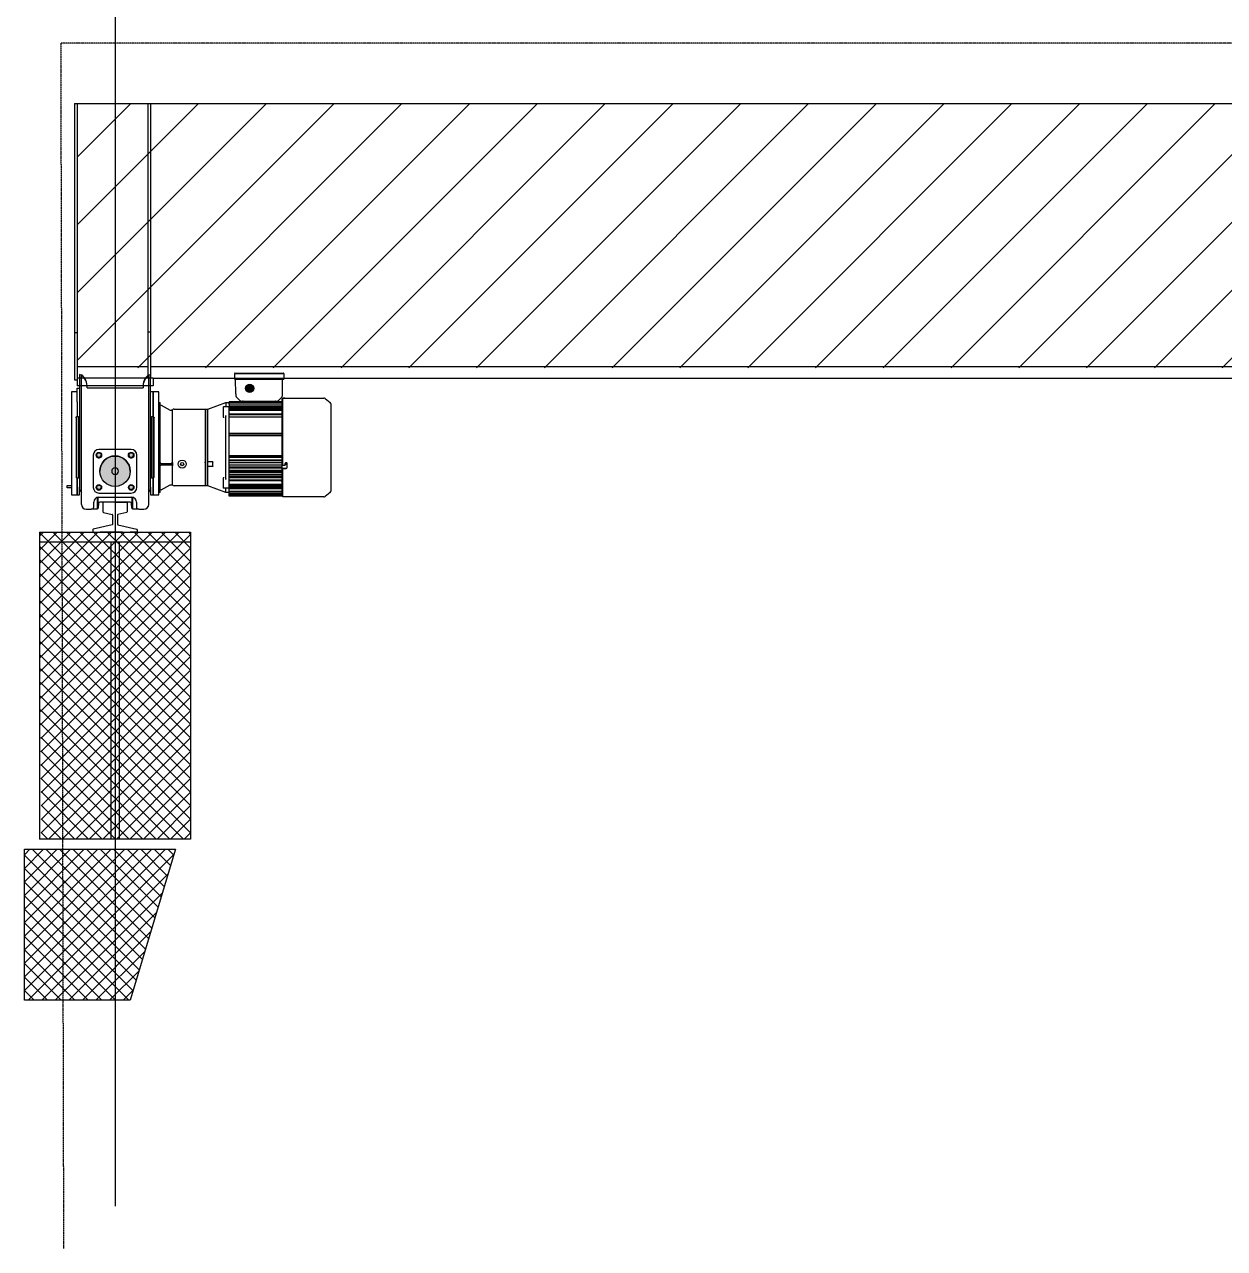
# Model space of a CAD drawing. Extents: x -599358 to 2865263, y -1062760 to 486533.
# Drawn here: x 286461 to 290436, y -695867 to -691812 of the extents above; entities that cross this region are included whole.
import ezdxf

# ---------------------------------------------------------------- set-up
doc = ezdxf.new("R2010")
doc.units = 0
doc.linetypes.add('DASH', pattern=[0.35, 0.25, -0.1])
doc.linetypes.add('DOTE', pattern=[2.42, 2, -0.2, 0.02, -0.2])
for name, color, linetype in [('06A-01-03', 7, 'Continuous'), ('5剖面线层', 2, 'Continuous'), ('A-AXIS-DOTE', 14, 'DOTE'), ('A-HATCH-1', 252, 'Continuous'), ('A-HATCH-2', 251, 'Continuous'), ('A-LIN-V', 9, 'Continuous'), ('FAG16-10.01MA1-被', 7, 'Continuous'), ('FAG16-10.02MA1-被', 7, 'Continuous'), ('FAG16-10MA1-端梁结构', 7, 'Continuous'), ('FAG16-20.02MA1-轴', 7, 'Continuous'), ('FHSGH10105-主梁-01', 7, 'Continuous'), ('FHSGH10105-主梁-02', 7, 'Continuous'), ('FHSGH10105-主梁-04', 7, 'Continuous'), ('FHSGH10105-主梁-06', 7, 'Continuous'), ('G80接口', 7, 'Continuous'), ('G80箱体', 7, 'Continuous'), ('六角头螺栓_M5-135', 7, 'Continuous'), ('后端盖', 7, 'Continuous'), ('左缓冲器_M', 7, 'Continuous'), ('接线盒', 7, 'Continuous'), ('接线盒盖', 7, 'Continuous'), ('机壳', 7, 'Continuous'), ('电机接线盒密封垫', 7, 'Continuous'), ('端梁装置_M', 7, 'Continuous'), ('端盖', 7, 'Continuous'), ('连接板', 7, 'Continuous'), ('齿轴1', 7, 'Continuous')]:
    doc.layers.add(name, color=color, linetype=linetype)

# ---------------------------------------------------------------- blocks, each defined once
blk = doc.blocks.new('zw$F472')
at = {"layer": '5剖面线层'}
h = blk.add_hatch(color=250, dxfattribs=at)
h.dxf.hatch_style = 1
h.paths.add_polyline_path([(78, 46, 1), (14, 46, 1)])
at = {"layer": '左缓冲器_M', "color": 7, "linetype": 'Continuous'}
for p, q in [((0, 80), (0, 12)), ((80, 92), (12, 92)), ((80, 92), (12, 92)), ((92, 12), (92, 80)), ((12, 0), (80, 0))]:
    blk.add_line(p, q, dxfattribs=at)
blk.add_circle((46, 46), 32, dxfattribs=at)
blk.add_circle((46, 46), 32, dxfattribs=at)
for centre, radius, start, end in [((12, 80), 12, 90, 180), ((12, 80), 12, 90, 180), ((12, 80), 5.76, 0, 359.9997), ((12, 80), 5.76, 179.9997, 359.9997), ((46, 46), 32, 0, 179.9997), ((80, 80), 5.77, 0, 359.9997), ((80, 80), 5.76, 138.2865, 359.9997), ((80, 80), 5.76, 179.9997, 359.9997), ((80, 80), 12, 0, 90), ((80, 80), 12, 0, 90), ((80, 80), 5.76, 0, 30.6637), ((12, 12), 12, 180, 270), ((12, 12), 5.76, 0, 359.9997), ((12, 12), 5.76, 179.9997, 359.9997), ((80, 12), 5.76, 0, 359.9997), ((80, 12), 5.76, 179.9997, 359.9997), ((80, 12), 5.77, 240.2721, 271.2954), ((80, 12), 5.77, 240.2724, 271.2951), ((80, 12), 12, 270, 0)]:
    blk.add_arc(centre, radius, start, end, dxfattribs=at)
at = {"layer": '端梁装置_M', "color": 7, "linetype": 'Continuous'}
for centre, start in [((12, 80), 0), ((12, 80), 179.9997), ((80, 80), 0), ((80, 80), 179.9997), ((12, 12), 0), ((12, 12), 179.9997), ((80, 12), 0), ((80, 12), 179.9997)]:
    blk.add_arc(centre, 4.8, start, 359.9997, dxfattribs=at)

msp = doc.modelspace()

# ---------------------------------------------------------------- hatches: boundary and pattern name
at = {"layer": '5剖面线层'}
h = msp.add_hatch(color=4, dxfattribs=at)
h.dxf.hatch_style = 1
h.paths.add_polyline_path([(287220, -693017.6, 1), (287192.9, -693017.6, 1)])
h = msp.add_hatch(color=4, dxfattribs=at)
h.dxf.hatch_style = 1
h.paths.add_polyline_path([(286806.5, -693238.5, -0.999997), (286821.5, -693238.5, -0.999997), (286806.5, -693238.5)])
h.paths.add_polyline_path([(286699.6, -693238.5, -0.999997), (286714.7, -693238.5, -0.999997), (286699.6, -693238.5)])
h.paths.add_polyline_path([(286699.6, -693345.3, -0.999997), (286714.7, -693345.3, -0.999996)])
h.paths.add_polyline_path([(286806.5, -693345.3, -0.999997), (286821.5, -693345.3, -0.999997)])
at = {"layer": 'A-HATCH-1'}
h = msp.add_hatch(dxfattribs=at)
h.set_pattern_fill('ANSI31', color=4, scale=100, angle=180)
h.set_pattern_definition([(45, (-1101739.83, -1271056.52), (-112.253202, 112.253202), [])])
h.paths.add_polyline_path([(294410.6, -692074), (286634.9, -692074), (286634.9, -692949), (294410.6, -692949)])
at = {"layer": 'A-HATCH-2'}
h = msp.add_hatch(dxfattribs=at)
h.set_pattern_fill('ANSI37', color=256, scale=20)
h.set_pattern_definition([(45, (2055335.228, -1269966.52), (-22.4506403, 22.4506403), []), (135, (2055335.228, -1269966.52), (-22.4506403, -22.4506403), [])])
h.paths.add_polyline_path([(286516.3, -694510.4), (286510.6, -693494.2), (287010.6, -693494.2), (287010.6, -694510.4)])
h = msp.add_hatch(dxfattribs=at)
h.set_pattern_fill('ANSI37', color=256, scale=20)
h.set_pattern_definition([(45, (2055390.966, -1270556.52), (-22.4506403, 22.4506403), []), (135, (2055390.966, -1270556.52), (-22.4506403, -22.4506403), [])])
h.paths.add_polyline_path([(286460.6, -695044.2), (286460.6, -694544.2), (286960.6, -694544.2), (286810.6, -695044.2)])

# ---------------------------------------------------------------- linework, layer by layer
at = {"color": 6, "linetype": 'DASH'}
for p, q in [((294410.6, -691874), (286580.6, -691874)), ((286580.6, -691874), (286589.9, -695866.5))]:
    msp.add_line(p, q, dxfattribs=at)
at = {"color": 4}
msp.add_line((286889.8, -693312.3), (286886.7, -693312.3), dxfattribs=at)
at = {"color": 4, "ltscale": 0.5}
for p, q in [((286720.6, -693395.6), (286720.6, -693426.7)), ((286760.6, -693394), (286722.2, -693394)), ((286760.6, -693394), (286798.9, -693394)), ((286800.5, -693395.6), (286800.5, -693426.7)), ((286721.9, -693428.2), (286750.9, -693434.9)), ((286752.1, -693436.4), (286752.1, -693468)), ((286769, -693436.4), (286769, -693468)), ((286799.3, -693428.2), (286770.2, -693434.9)), ((286750.9, -693469.6), (286688.2, -693484)), ((286770.2, -693469.6), (286832.9, -693484)), ((286510.6, -693494.2), (287010.6, -693494.2)), ((286510.6, -693494.2), (286510.6, -693525.7)), ((286637.7, -693494.2), (286711.3, -693494.2)), ((286687, -693485.6), (286687, -693494.2)), ((286687, -693494.2), (286810.6, -693494.2)), ((286784.9, -693494.2), (286711.3, -693494.2)), ((286834.2, -693494.2), (286810.6, -693494.2)), ((286834.2, -693485.6), (286834.2, -693494.2)), ((287010.6, -693494.2), (287010.6, -693525.7)), ((286510.6, -693525.7), (287010.6, -693525.7)), ((286510.6, -693525.7), (286510.6, -694510.4)), ((286747.1, -693525.7), (286747.1, -694510.4)), ((286774, -693525.7), (286774, -694510.4)), ((287010.6, -693525.7), (287010.6, -694510.4)), ((287010.6, -694510.4), (286510.6, -694510.4))]:
    msp.add_line(p, q, dxfattribs=at)
at = {"color": 4}
msp.add_lwpolyline([(286602.5, -693339), (286616, -693339), (286616, -693346.8), (286602.5, -693346.8)], close=True, dxfattribs=at)
at = {"color": 4, "ltscale": 0.5}
for centre, start, end in [((286722.2, -693395.6), 90, 180), ((286798.9, -693395.6), 0, 90), ((286722.2, -693426.7), 180, 257), ((286750.6, -693436.4), 0, 77), ((286770.6, -693436.4), 103, 180), ((286798.9, -693426.7), 283, 0), ((286750.6, -693468), 283, 0), ((286770.6, -693468), 180, 257), ((286688.5, -693485.6), 103, 180), ((286832.6, -693485.6), 0, 77)]:
    msp.add_arc(centre, 1.57, start, end, dxfattribs=at)
at = {"layer": '06A-01-03', "color": 4, "linetype": 'Continuous'}
for p, q in [((287316.1, -693049.6), (287316.1, -693049.7)), ((287316.1, -693049.6), (287323.1, -693049.6)), ((287323.1, -693049.7), (287316.1, -693049.7)), ((287316.1, -693049.7), (287316.1, -693050.5)), ((287316.1, -693273.2), (287316.1, -693050.5)), ((287316.1, -693050.5), (287327.1, -693050.5)), ((287323.1, -693049.6), (287323.1, -693049.7)), ((287323.1, -693050.5), (287323.1, -693049.7)), ((287331, -693050.1), (287331, -693049.6)), ((287331, -693049.6), (287451.6, -693049.6)), ((287456.5, -693051.3), (287473.3, -693064.5)), ((287476.4, -693356), (287476.4, -693070.7)), ((287323.1, -693273.2), (287316.1, -693273.2)), ((287323.1, -693267.7), (287323.1, -693273.2)), ((287331, -693278.7), (287331, -693267.7)), ((287327.1, -693282.4), (287316.1, -693282.4)), ((287316.1, -693282.6), (287316.1, -693282.4)), ((287316.1, -693377.1), (287316.1, -693282.6)), ((287316.1, -693282.6), (287327.1, -693282.6)), ((287323.1, -693377.1), (287316.1, -693377.1)), ((287451.6, -693377.1), (287331, -693377.1)), ((287473.3, -693362.1), (287456.5, -693375.4))]:
    msp.add_line(p, q, dxfattribs=at)
for centre, radius, start, end in [((287327.1, -692967.8), 81.9, 267.251, 272.749), ((287451.6, -693057.4), 7.86, 51.8428, 90), ((287468.5, -693070.7), 7.86, 0, 51.8428), ((287327.1, -693267.6), 3.93, 359.6522, 180.3478), ((287327.1, -693278.5), 3.91, 269.7971, 359.8507), ((287327.1, -693278.6), 3.91, 269.7873, 359.8627), ((287468.5, -693356), 7.86, 308.1572, 0), ((287327.1, -693458.9), 81.9, 87.251, 92.749), ((287451.6, -693369.2), 7.86, 270, 308.1572)]:
    msp.add_arc(centre, radius, start, end, dxfattribs=at)
msp.add_open_spline([(287327.1, -693050.5), (287327.2, -693050.5), (287327.3, -693050.5), (287327.6, -693050.5), (287327.9, -693050.5), (287328.2, -693050.5), (287328.7, -693050.5), (287329.3, -693050.4), (287329.9, -693050.4), (287330.4, -693050.3), (287330.7, -693050.2), (287330.8, -693050.2), (287330.9, -693050.1), (287331, -693050.1), (287331, -693050.1), (287331, -693050.1)], degree=3, knots=[0, 0, 0, 0, 0.041659, 0.083241, 0.124924, 0.187526, 0.250171, 0.374622, 0.499792, 0.624328, 0.7493, 0.81163, 0.874211, 0.937221, 1, 1, 1, 1], dxfattribs=at)
at = {"layer": 'A-AXIS-DOTE', "color": 4}
msp.add_line((286760.6, -691041.5), (286760.6, -695726.5), dxfattribs=at)
at = {"layer": 'A-LIN-V', "color": 4}
msp.add_lwpolyline([(286460.6, -695044.2), (286460.6, -694544.2), (286960.6, -694544.2), (286810.6, -695044.2), (286460.6, -695044.2)], dxfattribs=at)
at = {"layer": 'FAG16-10.01MA1-被', "color": 4, "linetype": 'Continuous'}
for p, q in [((286701.2, -693378.9), (286701.2, -693417.6)), ((286704.7, -693414.5), (286704.7, -693378.3)), ((286705.6, -693398.5), (286704.7, -693414.5)), ((286810.9, -693394), (286710.3, -693394)), ((286816.4, -693414.3), (286815.6, -693398.5)), ((286816.4, -693378.3), (286816.4, -693414.3)), ((286819.7, -693417.6), (286819.7, -693378.9)), ((286701.2, -693417.6), (286682, -693417.6)), ((286704.7, -693414.5), (286701.2, -693417.6)), ((286819.7, -693417.6), (286816.4, -693414.3)), ((286839.1, -693417.6), (286819.7, -693417.6))]:
    msp.add_line(p, q, dxfattribs=at)
for centre, start, end in [((286710.3, -693398.7), 90, 177), ((286810.9, -693398.7), 3, 90)]:
    msp.add_arc(centre, 4.71, start, end, dxfattribs=at)
at = {"layer": 'FAG16-10.02MA1-被', "color": 4, "linetype": 'Continuous'}
for p, q in [((286631.3, -693114.3), (286634.5, -693111.2)), ((286631.3, -693115.3), (286631.3, -693114.3)), ((286634.5, -693111.2), (286634.5, -693112.3)), ((286634.5, -693111.2), (286639.6, -693111.2)), ((286634.5, -693315.5), (286634.5, -693112.3)), ((286639.6, -693112.3), (286639.6, -693111.2)), ((286639.6, -693112.3), (286639.6, -693315.5)), ((286639.6, -693113.5), (286642.7, -693113.5)), ((286878.4, -693113.5), (286881.5, -693113.5)), ((286881.5, -693112.3), (286881.5, -693111.2)), ((286881.5, -693111.2), (286886.7, -693111.2)), ((286881.5, -693112.3), (286881.5, -693315.5)), ((286886.7, -693112.3), (286886.7, -693111.2)), ((286886.7, -693111.2), (286889.8, -693114.3)), ((286886.7, -693112.3), (286886.7, -693315.5)), ((286889.8, -693114.3), (286889.8, -693115.3)), ((286631.3, -693115.3), (286631.3, -693312.3)), ((286889.8, -693312.3), (286889.8, -693115.3)), ((286634.5, -693315.5), (286631.3, -693312.3)), ((286639.6, -693315.5), (286634.5, -693315.5)), ((286642.7, -693313.1), (286639.6, -693313.1)), ((286881.5, -693313.1), (286878.4, -693313.1)), ((286886.7, -693315.5), (286881.5, -693315.5))]:
    msp.add_line(p, q, dxfattribs=at)
at = {"layer": 'FAG16-10MA1-端梁结构', "color": 4, "linetype": 'Continuous'}
for p, q in [((286642.7, -692971.3), (286642.7, -693345.3)), ((286649, -693401.9), (286649, -692971.3)), ((286872.1, -693401.9), (286872.1, -692971.3)), ((286878.4, -693345.3), (286878.4, -692971.3)), ((286853.3, -693009.2), (286667.9, -693009.2)), ((286667.9, -693015.5), (286853.3, -693015.5)), ((286886.3, -693029.5), (286878.4, -693029.5)), ((286886.3, -693060.9), (286886.3, -693029.5)), ((286886.3, -693060.9), (286886.3, -693111.2)), ((286634.9, -693339), (286634.9, -693315.5)), ((286886.3, -693315.5), (286886.3, -693339)), ((286634.9, -693339), (286634.9, -693370.5)), ((286642.7, -693370.5), (286642.7, -693345.3)), ((286878.4, -693345.3), (286878.4, -693370.5)), ((286886.3, -693370.5), (286886.3, -693339)), ((286634.9, -693370.5), (286642.7, -693370.5)), ((286689.9, -693409.7), (286689.9, -693394)), ((286705.6, -693378.3), (286815.6, -693378.3)), ((286831.3, -693394), (286831.3, -693409.7)), ((286878.4, -693370.5), (286886.3, -693370.5)), ((286664.7, -693417.6), (286682, -693417.6)), ((286839.1, -693417.6), (286856.4, -693417.6))]:
    msp.add_line(p, q, dxfattribs=at)
for centre, radius, start, end in [((286629.1, -693007.6), 38.7, 357.6766, 69.5037), ((286613, -693012.8), 54.9, 357.2127, 49.0501), ((286892, -693007.6), 38.7, 110.4963, 182.3234), ((286908.1, -693012.8), 54.9, 130.9499, 182.7873), ((286760.6, -693291.9), 11, 0, 180), ((286760.6, -693291.9), 11, 180, 0), ((286667.9, -693345.3), 25.1, 180, 221.4096), ((286853.3, -693345.3), 25.1, 318.5904, 0), ((286705.6, -693394), 15.7, 90, 180), ((286815.6, -693394), 15.7, 0, 90), ((286664.7, -693401.9), 15.7, 180, 270), ((286682, -693409.7), 7.86, 270, 0), ((286839.1, -693409.7), 7.86, 180, 270), ((286856.4, -693401.9), 15.7, 270, 0)]:
    msp.add_arc(centre, radius, start, end, dxfattribs=at)
at = {"layer": 'FAG16-20.02MA1-轴', "color": 4, "linetype": 'Continuous'}
for p, q in [((286616, -693029.5), (286616, -693060.9)), ((286634.9, -693029.5), (286616, -693029.5)), ((286886.3, -693029.5), (286886.3, -693060.9)), ((286905.1, -693029.5), (286886.3, -693029.5)), ((286905.1, -693060.9), (286905.1, -693029.5)), ((286616, -693060.9), (286616, -693339)), ((286886.3, -693111.2), (286886.3, -693060.9)), ((286905.1, -693339), (286905.1, -693060.9)), ((286634.9, -693315.5), (286634.9, -693339)), ((286886.3, -693339), (286886.3, -693315.5)), ((286616, -693339), (286616, -693370.5)), ((286634.9, -693370.5), (286634.9, -693339)), ((286886.3, -693339), (286886.3, -693370.5)), ((286905.1, -693370.5), (286905.1, -693339)), ((286616, -693370.5), (286634.9, -693370.5)), ((286886.3, -693370.5), (286905.1, -693370.5))]:
    msp.add_line(p, q, dxfattribs=at)
at = {"layer": 'FHSGH10105-主梁-01', "color": 4, "linetype": 'Continuous'}
for p, q in [((286625.8, -692074), (286625.8, -692832)), ((286634.9, -692074), (286634.9, -692832)), ((286625.8, -692832), (286634.9, -692832)), ((286625.8, -692832), (286625.8, -692989.1)), ((286634.9, -692832), (286634.9, -692989.1)), ((286625.8, -692989.1), (286634.9, -692989.1))]:
    msp.add_line(p, q, dxfattribs=at)
at = {"layer": 'FHSGH10105-主梁-02', "color": 4, "linetype": 'Continuous'}
for p, q in [((286870.6, -692831.6), (286870.6, -692074)), ((286879.6, -692831.6), (286879.6, -692074)), ((286870.6, -692984), (286870.6, -692831.6)), ((286879.6, -692831.6), (286870.6, -692831.6)), ((286879.6, -692984), (286879.6, -692831.6)), ((286879.6, -692984), (286870.6, -692984))]:
    msp.add_line(p, q, dxfattribs=at)
at = {"layer": 'FHSGH10105-主梁-04', "color": 4, "linetype": 'Continuous'}
msp.add_line((286625.8, -692074), (294410.6, -692074), dxfattribs=at)
at = {"layer": 'FHSGH10105-主梁-06', "color": 4, "linetype": 'Continuous'}
for p, q in [((286634.9, -692944.7), (286870.6, -692944.7)), ((286879.6, -692944.7), (294410.6, -692944.7)), ((286886.3, -692984), (294410.6, -692984))]:
    msp.add_line(p, q, dxfattribs=at)
at = {"layer": 'G80接口', "color": 4, "linetype": 'Continuous'}
for p, q in [((287067.8, -693086), (287127.5, -693064)), ((287127.5, -693064), (287127.5, -693077.6)), ((287127.5, -693064), (287138.5, -693064)), ((287138.5, -693069.4), (287138.5, -693076.4)), ((287059.9, -693340.6), (287059.9, -693086)), ((287059.9, -693086), (287067.8, -693086)), ((287067.8, -693260.5), (287067.8, -693086)), ((287119.6, -693077.6), (287119.6, -693078.2)), ((287119.6, -693079), (287119.6, -693078.2)), ((287138.5, -693078.2), (287119.6, -693078.2)), ((287119.6, -693087.9), (287119.6, -693079)), ((287119.6, -693090), (287119.6, -693087.9)), ((287119.6, -693113.2), (287119.6, -693090)), ((287119.6, -693113.2), (287119.6, -693115.4)), ((287127.5, -693317), (287127.5, -693109.7)), ((287138.5, -693087.9), (287138.5, -693079)), ((287138.5, -693103.4), (287138.5, -693093.6)), ((287138.5, -693166.6), (287138.5, -693111.7)), ((287138.5, -693240.6), (287138.5, -693174.2)), ((287084.7, -693260.5), (287067.8, -693260.5)), ((287067.8, -693276.2), (287067.8, -693260.5)), ((287084.7, -693276.2), (287067.8, -693276.2)), ((287067.8, -693340.6), (287067.8, -693276.2)), ((287138.5, -693255.3), (287138.5, -693246.5)), ((287138.5, -693272.2), (287138.5, -693264.4)), ((287119.6, -693311.2), (287119.6, -693313.5)), ((287119.6, -693336.6), (287119.6, -693313.5)), ((287138.5, -693290.1), (287138.5, -693281.7)), ((287138.5, -693303), (287138.5, -693296.1)), ((287138.5, -693314.9), (287138.5, -693310)), ((287067.8, -693340.6), (287059.9, -693340.6)), ((287127.5, -693362.6), (287067.8, -693340.6)), ((287119.6, -693338.7), (287119.6, -693336.6)), ((287119.6, -693347.7), (287119.6, -693338.7)), ((287119.6, -693348.5), (287119.6, -693347.7)), ((287119.6, -693348.5), (287119.6, -693349)), ((287138.5, -693348.5), (287119.6, -693348.5)), ((287127.5, -693362.6), (287127.5, -693349.1)), ((287138.5, -693333), (287138.5, -693323.2)), ((287138.5, -693347.7), (287138.5, -693338.7)), ((287138.5, -693362.6), (287127.5, -693362.6))]:
    msp.add_line(p, q, dxfattribs=at)
for centre, radius, start, end in [((288695.9, -692607.4), 1646.8, 197.6875, 197.7471), ((287127.2, -693077.6), 0.34, 332.0769, 0.27), ((287126.6, -693109.6), 0.868, 359.567, 17.3644), ((287113, -693268.3), 29.4, 164.4802, 195.5198), ((288696.4, -693819.4), 1647.3, 162.253, 162.3125), ((287126.6, -693317), 0.868, 342.6356, 0.433), ((287127.2, -693349.1), 0.34, 359.73, 27.9231)]:
    msp.add_arc(centre, radius, start, end, dxfattribs=at)
for points, knots in [([(287127.5, -693077.7), (287127.4, -693077.8), (287127.4, -693077.8), (287127.3, -693077.9), (287127.3, -693078), (287127.2, -693078.1), (287127.2, -693078.1), (287127.1, -693078.1), (287127.1, -693078.1), (287127.1, -693078.1), (287127.1, -693078.1), (287127.1, -693078.1), (287127, -693078.2), (287127, -693078.2), (287127, -693078.2), (287127, -693078.2), (287126.9, -693078.2), (287126.9, -693078.2), (287126.9, -693078.2), (287126.9, -693078.2), (287126.9, -693078.2), (287126.9, -693078.2), (287126.9, -693078.2), (287126.9, -693078.2)], [0, 0, 0, 0, 0.125, 0.25, 0.375, 0.5, 0.625, 0.625, 0.65625, 0.65625, 0.6875, 0.75, 0.875, 0.875, 0.9375, 0.96875, 0.984375, 0.988281, 0.988281, 0.990234, 0.990234, 0.992187, 1, 1, 1, 1]), ([(287127.5, -693348.9), (287127.4, -693348.9), (287127.4, -693348.8), (287127.3, -693348.7), (287127.3, -693348.6), (287127.2, -693348.6), (287127.2, -693348.6), (287127.2, -693348.6), (287127.2, -693348.5), (287127.1, -693348.5), (287127.1, -693348.5), (287127, -693348.5), (287127, -693348.5), (287127, -693348.5), (287127, -693348.5), (287126.9, -693348.5), (287126.9, -693348.5), (287126.9, -693348.5), (287126.9, -693348.5), (287126.9, -693348.5), (287126.9, -693348.5)], [0, 0, 0, 0, 0.125, 0.25, 0.375, 0.5, 0.5, 0.5625, 0.5625, 0.625, 0.75, 0.875, 0.875, 0.9375, 0.96875, 0.984375, 0.988281, 0.988281, 0.992188, 1, 1, 1, 1])]:
    msp.add_open_spline(points, degree=3, knots=knots, dxfattribs=at)
at = {"layer": 'G80箱体', "color": 4, "linetype": 'Continuous'}
for p, q in [((286905.1, -693064), (286909.9, -693064)), ((286909.9, -693362.6), (286909.9, -693064)), ((286909.9, -693071.9), (286913, -693073.5)), ((286913, -693073.5), (286942.9, -693089.2)), ((286942.9, -693089.2), (286947.4, -693089.2)), ((286950.9, -693089.2), (286947.4, -693089.2)), ((286949.9, -693092.5), (286949.9, -693262.8)), ((286956.2, -693086), (287059.9, -693086)), ((287059.9, -693086), (287059.9, -693340.6)), ((286913, -693266), (286942.9, -693266)), ((286913, -693270.7), (286942.9, -693270.7)), ((286942.9, -693266), (286947.4, -693266)), ((286942.9, -693266), (286942.9, -693270.7)), ((286942.9, -693270.7), (286947.4, -693270.7)), ((286949.9, -693273.8), (286949.9, -693334.1)), ((286950.9, -693262.9), (286950.9, -693273.7)), ((286913, -693353.1), (286909.9, -693354.7)), ((286913, -693353.1), (286942.9, -693337.5)), ((286942.9, -693337.5), (286947.4, -693337.5)), ((286947.4, -693337.5), (286950.9, -693337.5)), ((287059.9, -693340.6), (286956.2, -693340.6)), ((286909.9, -693362.6), (286905.1, -693362.6))]:
    msp.add_line(p, q, dxfattribs=at)
for radius in [13.4, 5.43]:
    msp.add_circle((286982.9, -693268.3), radius, dxfattribs=at)
for centre, radius, start, end in [((286956.3, -693092.5), 6.35, 147.957, 180.0192), ((286956.2, -693092.3), 6.29, 90, 149.5894), ((286913, -693262.8), 3.14, 180, 270), ((286913, -693273.8), 3.14, 90, 180), ((286956.3, -693334.1), 6.35, 179.9807, 212.0431), ((286956.2, -693334.3), 6.29, 210.3893, 270)]:
    msp.add_arc(centre, radius, start, end, dxfattribs=at)
for points, degree, knots in [([(286949.9, -693262.8), (286949.9, -693263.2), (286949.8, -693263.6), (286949.5, -693264.4), (286949.3, -693264.7), (286948.7, -693265.3), (286948.4, -693265.6), (286947.6, -693265.9), (286947.2, -693266), (286946.8, -693266)], 3, [0, 0, 0, 0, 0.25, 0.25, 0.5, 0.5, 0.75, 0.75, 1, 1, 1, 1]), ([(286946.8, -693270.7), (286947.2, -693270.7), (286947.6, -693270.8), (286948.4, -693271.1), (286948.7, -693271.3), (286949.3, -693271.9), (286949.5, -693272.2), (286949.8, -693273), (286949.9, -693273.4), (286949.9, -693273.8)], 3, [0, 0, 0, 0, 0.25, 0.25, 0.5, 0.5, 0.75, 0.75, 1, 1, 1, 1]), ([(286947.4, -693266), (286948, -693266), (286948.6, -693265.7), (286949.2, -693265.5), (286949.7, -693265.1), (286950, -693264.9), (286950.2, -693264.7), (286950.4, -693264.4), (286950.5, -693264.2), (286950.7, -693263.9), (286950.8, -693263.6), (286950.9, -693263.3), (286950.9, -693262.9)], 2, [0, 0, 0, 0.25, 0.25, 0.5, 0.5, 0.625, 0.625, 0.75, 0.75, 0.875, 0.875, 1, 1, 1]), ([(286950.9, -693273.7), (286950.9, -693273.1), (286950.5, -693272.5), (286950.4, -693272.2), (286950.2, -693272), (286950, -693271.7), (286949.7, -693271.5), (286949.3, -693271.1), (286948.6, -693270.9), (286948, -693270.7), (286947.4, -693270.7)], 2, [0, 0, 0, 0.25, 0.25, 0.375, 0.375, 0.5, 0.5, 0.75, 0.75, 1, 1, 1])]:
    msp.add_open_spline(points, degree=degree, knots=knots, dxfattribs=at)
at = {"layer": '六角头螺栓_M5-135', "color": 4, "linetype": 'Continuous'}
for p, q in [((287138.5, -693085.5), (287157.8, -693085.5)), ((287157.8, -693085.5), (287312.9, -693085.5)), ((287157.8, -693341.1), (287138.5, -693341.1)), ((287312.9, -693341.1), (287157.8, -693341.1))]:
    msp.add_line(p, q, dxfattribs=at)
at = {"layer": '后端盖', "color": 4, "linetype": 'Continuous'}
for p, q in [((287312.9, -693052.5), (287312.9, -693052.2)), ((287312.9, -693052.2), (287316.1, -693052.2)), ((287312.9, -693052.5), (287312.9, -693053.8)), ((287312.9, -693053.8), (287312.9, -693061.6)), ((287312.9, -693069.4), (287312.9, -693076.4)), ((287312.9, -693077.8), (287316.1, -693077.8)), ((287312.9, -693078.2), (287312.9, -693088.8)), ((287312.9, -693100.2), (287312.9, -693100)), ((287312.9, -693100.2), (287312.9, -693103.4)), ((287312.9, -693110.9), (287312.9, -693166.6)), ((287312.9, -693173), (287312.9, -693240.6)), ((287312.9, -693246.5), (287312.9, -693255)), ((287312.9, -693260.9), (287312.9, -693275.7)), ((287312.9, -693281.7), (287312.9, -693290.1)), ((287312.9, -693296.1), (287312.9, -693303.7)), ((287312.9, -693310), (287312.9, -693315.7)), ((287312.9, -693323.7), (287312.9, -693326.4)), ((287312.9, -693326.6), (287312.9, -693326.4)), ((287312.9, -693337.8), (287312.9, -693348.5)), ((287316.1, -693348.9), (287312.9, -693348.9)), ((287312.9, -693374.1), (287312.9, -693374.4)), ((287316.1, -693374.4), (287312.9, -693374.4))]:
    msp.add_line(p, q, dxfattribs=at)
msp.add_circle((287327.1, -693268.3), 2.55, dxfattribs=at)
at = {"layer": '接线盒', "color": 4, "linetype": 'Continuous'}
for p, q in [((287161, -693035.2), (287160.1, -692986.9)), ((287314.8, -693035.2), (287315.7, -692986.9)), ((287161, -693035.2), (287161.1, -693043.8)), ((287162, -693046), (287176.3, -693060)), ((287177, -693060), (287176.3, -693060)), ((287177, -693060), (287183.2, -693060)), ((287184.8, -693060), (287183.2, -693060)), ((287184.8, -693060), (287291, -693060)), ((287292.5, -693060), (287291, -693060)), ((287292.5, -693060), (287298.8, -693060)), ((287299.5, -693060), (287298.8, -693060)), ((287299.5, -693060), (287313.7, -693046)), ((287314.7, -693043.8), (287314.8, -693035.2))]:
    msp.add_line(p, q, dxfattribs=at)
msp.add_circle((287206.5, -693017.6), 13.6, dxfattribs=at)
for centre, start, end in [((287164.3, -693043.7), 181, 225.5), ((287311.5, -693043.7), 314.5, 359)]:
    msp.add_arc(centre, 3.14, start, end, dxfattribs=at)
at = {"layer": '接线盒盖', "color": 4, "linetype": 'Continuous'}
for p, q in [((287156.5, -692968.9), (287156.2, -692986.9)), ((287156.2, -692986.9), (287164, -692986.9)), ((287157.3, -692967), (287318.5, -692967)), ((287157.3, -692967.5), (287157.3, -692967)), ((287157.3, -692967.5), (287157.3, -692968.1)), ((287157.3, -692968.1), (287164.3, -692968.1)), ((287164, -692986.9), (287311.7, -692986.9)), ((287164.3, -692968.1), (287311.4, -692968.1)), ((287311.4, -692968.1), (287318.5, -692968.1)), ((287311.7, -692986.9), (287319.6, -692986.9)), ((287318.5, -692967.5), (287319.3, -692967.6)), ((287319.3, -692968.9), (287319.6, -692986.9))]:
    msp.add_line(p, q, dxfattribs=at)
for centre, radius, start, end in [((287157.3, -692967.8), 0.79, 91.6365, 171.0157), ((287157.3, -692967.8), 0.786, 90, 91.4003), ((287318.5, -692967.8), 0.786, 88.5997, 90), ((287313.5, -692967.3), 5, 356.8455, 3.1545), ((287318.5, -692967.8), 0.791, 9.0859, 88.2619), ((287318.5, -692968.9), 0.786, 1.0038, 89.9962), ((287318.5, -692967.8), 0.785, 0.9973, 8.7508)]:
    msp.add_arc(centre, radius, start, end, dxfattribs=at)
msp.add_open_spline([(287157.3, -692968.1), (287157.1, -692968.1), (287156.9, -692968.2), (287156.6, -692968.4), (287156.5, -692968.6), (287156.5, -692968.9)], degree=3, knots=[0, 0, 0, 0, 0.5, 0.5, 1, 1, 1, 1], dxfattribs=at)
at = {"layer": '机壳', "color": 4, "linetype": 'Continuous'}
for p, q in [((287138.5, -693064.7), (287138.5, -693061.6)), ((287312.9, -693061.6), (287138.5, -693061.6)), ((287138.5, -693069.4), (287138.5, -693064.7)), ((287312.9, -693064.7), (287138.5, -693064.7)), ((287312.9, -693069.4), (287138.5, -693069.4)), ((287312.9, -693061.6), (287312.9, -693064.7)), ((287312.9, -693064.7), (287312.9, -693069.4)), ((287138.5, -693080.6), (287138.5, -693076.4)), ((287312.9, -693076.4), (287138.5, -693076.4)), ((287312.9, -693080.6), (287138.5, -693080.6)), ((287312.9, -693083.9), (287138.5, -693083.9)), ((287138.5, -693090.9), (287138.5, -693086.1)), ((287312.9, -693086.1), (287138.5, -693086.1)), ((287138.5, -693093.6), (287138.5, -693090.9)), ((287312.9, -693090.9), (287138.5, -693090.9)), ((287312.9, -693102.9), (287138.5, -693102.9)), ((287138.5, -693105.5), (287138.5, -693103.4)), ((287312.9, -693103.4), (287138.5, -693103.4)), ((287138.5, -693111.7), (287138.5, -693105.5)), ((287312.9, -693105.5), (287138.5, -693105.5)), ((287312.9, -693112.6), (287138.5, -693112.6)), ((287312.9, -693076.4), (287312.9, -693080.6)), ((287312.9, -693086.1), (287312.9, -693090.9)), ((287312.9, -693090.9), (287312.9, -693100)), ((287312.9, -693103.4), (287312.9, -693105.5)), ((287312.9, -693105.5), (287312.9, -693110.9)), ((287138.5, -693168.8), (287138.5, -693166.6)), ((287312.9, -693166.6), (287138.5, -693166.6)), ((287138.5, -693173.6), (287138.5, -693168.8)), ((287312.9, -693168.8), (287138.5, -693168.8)), ((287312.9, -693174.2), (287138.5, -693174.2)), ((287312.9, -693166.6), (287312.9, -693168.8)), ((287312.9, -693168.8), (287312.9, -693173)), ((287138.5, -693242.9), (287138.5, -693240.6)), ((287312.9, -693240.6), (287138.5, -693240.6)), ((287138.5, -693246.1), (287138.5, -693242.9)), ((287312.9, -693242.9), (287138.5, -693242.9)), ((287312.9, -693246.5), (287138.5, -693246.5)), ((287312.9, -693255), (287138.5, -693255)), ((287138.5, -693258.1), (287138.5, -693255.3)), ((287138.5, -693264.4), (287138.5, -693258.1)), ((287312.9, -693258.1), (287138.5, -693258.1)), ((287312.9, -693264.4), (287138.5, -693264.4)), ((287138.5, -693278.5), (287138.5, -693272.2)), ((287312.9, -693272.2), (287138.5, -693272.2)), ((287312.9, -693240.6), (287312.9, -693242.9)), ((287312.9, -693242.9), (287312.9, -693245.7)), ((287312.9, -693255.7), (287312.9, -693258.1)), ((287312.9, -693258.1), (287312.9, -693264.4)), ((287312.9, -693272.2), (287312.9, -693278.5)), ((287138.5, -693281.3), (287138.5, -693278.5)), ((287312.9, -693278.5), (287138.5, -693278.5)), ((287312.9, -693281.7), (287138.5, -693281.7)), ((287312.9, -693290.1), (287138.5, -693290.1)), ((287138.5, -693293.7), (287138.5, -693290.5)), ((287138.5, -693296.1), (287138.5, -693293.7)), ((287312.9, -693293.7), (287138.5, -693293.7)), ((287312.9, -693296.1), (287138.5, -693296.1)), ((287312.9, -693302.4), (287138.5, -693302.4)), ((287138.5, -693307.8), (287138.5, -693303)), ((287138.5, -693310), (287138.5, -693307.8)), ((287312.9, -693307.8), (287138.5, -693307.8)), ((287312.9, -693310), (287138.5, -693310)), ((287312.9, -693314.1), (287138.5, -693314.1)), ((287138.5, -693321.1), (287138.5, -693314.9)), ((287312.9, -693278.5), (287312.9, -693280.9)), ((287312.9, -693290.9), (287312.9, -693293.7)), ((287312.9, -693293.7), (287312.9, -693296.1)), ((287312.9, -693303.7), (287312.9, -693307.8)), ((287312.9, -693307.8), (287312.9, -693310)), ((287312.9, -693315.7), (287312.9, -693321.1)), ((287138.5, -693323.2), (287138.5, -693321.1)), ((287312.9, -693321.1), (287138.5, -693321.1)), ((287312.9, -693323.2), (287138.5, -693323.2)), ((287312.9, -693323.7), (287138.5, -693323.7)), ((287138.5, -693335.7), (287138.5, -693333)), ((287138.5, -693340.5), (287138.5, -693335.7)), ((287312.9, -693335.7), (287138.5, -693335.7)), ((287312.9, -693340.5), (287138.5, -693340.5)), ((287312.9, -693342.7), (287138.5, -693342.7)), ((287138.5, -693350.2), (287138.5, -693346)), ((287312.9, -693346), (287138.5, -693346)), ((287138.5, -693359.5), (287138.5, -693350.2)), ((287312.9, -693350.2), (287138.5, -693350.2)), ((287312.9, -693321.1), (287312.9, -693323.2)), ((287312.9, -693326.6), (287312.9, -693335.7)), ((287312.9, -693335.7), (287312.9, -693340.5)), ((287312.9, -693346), (287312.9, -693350.2)), ((287312.9, -693350.6), (287312.9, -693359.5)), ((287138.5, -693360.7), (287138.5, -693359.5)), ((287312.9, -693359.5), (287138.5, -693359.5)), ((287138.5, -693366), (287138.5, -693360.7)), ((287312.9, -693360.7), (287138.5, -693360.7)), ((287138.5, -693366.9), (287138.5, -693366)), ((287312.9, -693366), (287138.5, -693366)), ((287138.5, -693370.7), (287138.5, -693366.9)), ((287312.9, -693366.9), (287138.5, -693366.9)), ((287138.5, -693371.3), (287138.5, -693370.7)), ((287312.9, -693370.7), (287138.5, -693370.7)), ((287138.5, -693373.9), (287138.5, -693371.3)), ((287312.9, -693371.3), (287138.5, -693371.3)), ((287138.5, -693374.3), (287138.5, -693373.9)), ((287312.9, -693373.9), (287138.5, -693373.9)), ((287312.9, -693374.3), (287138.5, -693374.3)), ((287312.9, -693359.5), (287312.9, -693360.7)), ((287312.9, -693360.7), (287312.9, -693366)), ((287312.9, -693366), (287312.9, -693366.9)), ((287312.9, -693366.9), (287312.9, -693370.7)), ((287312.9, -693370.7), (287312.9, -693371.3)), ((287312.9, -693371.3), (287312.9, -693373.9)), ((287312.9, -693373.9), (287312.9, -693374.3))]:
    msp.add_line(p, q, dxfattribs=at)
at = {"layer": '电机接线盒密封垫', "color": 4, "linetype": 'Continuous'}
for p, q in [((287178.6, -693061.6), (287178.6, -693060)), ((287297.2, -693060), (287297.2, -693061.6))]:
    msp.add_line(p, q, dxfattribs=at)
at = {"layer": '端盖', "color": 4, "linetype": 'Continuous'}
for p, q in [((286634.9, -693062.3), (286634.9, -693016.9)), ((286634.9, -693016.9), (286642.7, -693016.9)), ((286634.9, -693062.3), (286634.9, -693111.2))]:
    msp.add_line(p, q, dxfattribs=at)
at = {"layer": '连接板', "color": 4, "linetype": 'Continuous'}
for p, q in [((286886.3, -692984), (286634.9, -692984)), ((286634.9, -692984), (286634.9, -693009.2)), ((286886.3, -692984), (286886.3, -693009.2)), ((286667.9, -693009.2), (286634.9, -693009.2)), ((286886.3, -693009.2), (286853.3, -693009.2))]:
    msp.add_line(p, q, dxfattribs=at)
at = {"layer": '齿轴1', "color": 4, "linetype": 'Continuous'}
msp.add_line((287059.1, -693270.8), (287059.1, -693272.4), dxfattribs=at)
msp.add_arc((286701.4, -693268.6), 357.7, 359.9169, 0.0674, dxfattribs=at)
msp.add_open_spline([(287059.1, -693264.2), (287059.1, -693264), (287059.1, -693263.7), (287059.1, -693263.1), (287059.1, -693262.3)], degree=2, knots=[0, 0, 0, 0.5, 0.5, 1, 1, 1], dxfattribs=at)

# ---------------------------------------------------------------- block references
at = {"color": 4, "xscale": 1.571585729816195, "yscale": 1.571585729816195, "zscale": 1.571585729816195}
msp.add_blockref('zw$F472', (286688.3, -693364.2), dxfattribs=at)

doc.saveas('drawing.dxf')
